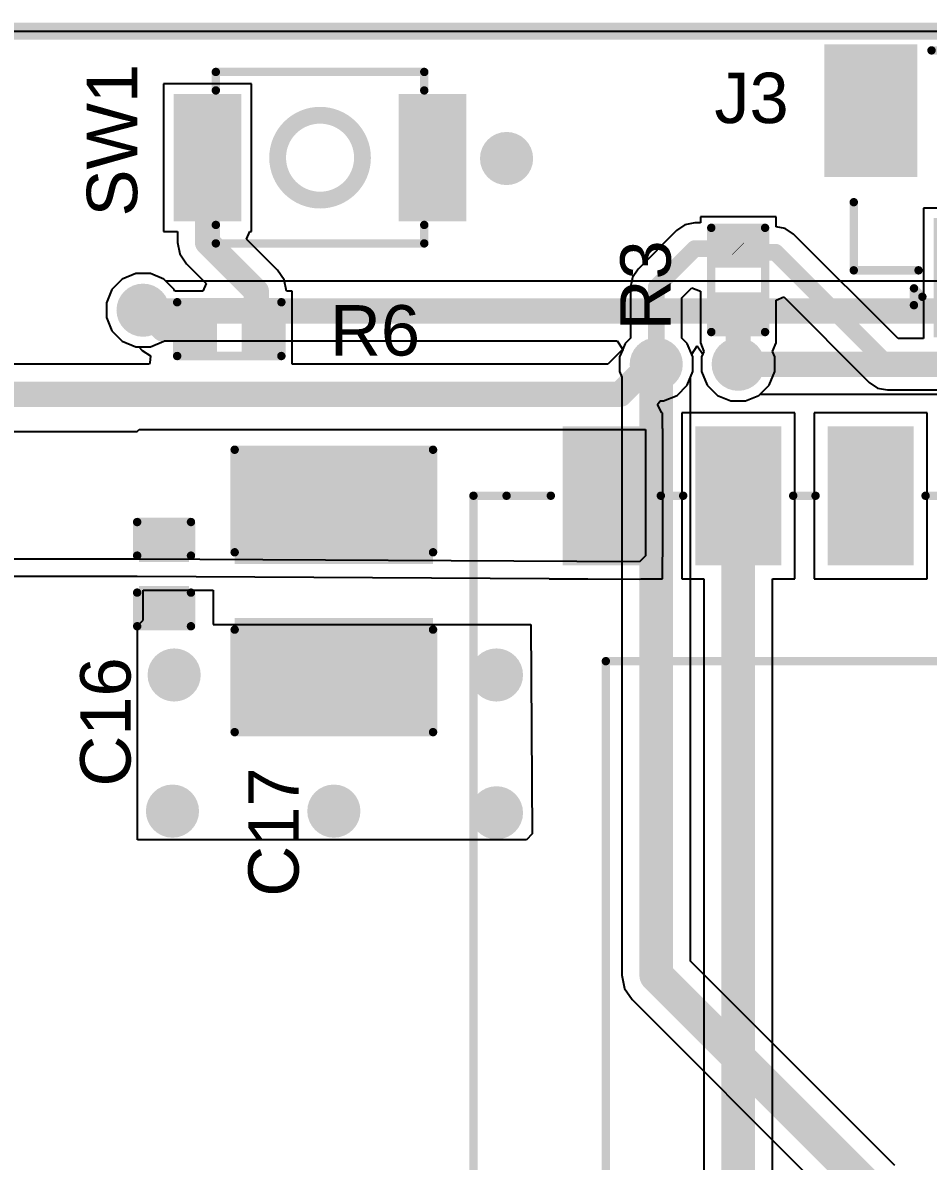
# Model space of a CAD drawing. Header units: inches. Extents: x -0.24 to 5.71, y -0.19 to 1.19.
# Drawn here: x 4.491 to 5.029, y 0.516 to 1.193 of the extents above; entities that cross this region are included whole.
import ezdxf

# ---------------------------------------------------------------- set-up
doc = ezdxf.new("R2010")
doc.units = ezdxf.units.IN
doc.header["$MEASUREMENT"] = 0
for name, color, linetype in [('Board Outline', 216, 'Continuous'), ('Bottom Layer', 5, 'Continuous'), ('Bottom Solder', 6, 'Continuous'), ('Top Layer', 1, 'Continuous'), ('Top Overlay', 2, 'Continuous'), ('Top Paste', 8, 'Continuous'), ('Top Solder', 216, 'Continuous'), ('Via Holes', 16, 'Continuous')]:
    doc.layers.add(name, color=color, linetype=linetype)
doc.styles.add('Arial', font='', dxfattribs={"height": 0.2})
doc.styles.get('Arial').set_extended_font_data('Arial')

# ---------------------------------------------------------------- blocks, each defined once
blk = doc.blocks.new('BW16_15')
at = {"layer": 'Top Layer'}
for points in [[(-0.35433, -0.141732), (-0.35433, -0.094488), (-0.27559, -0.094488), (-0.27559, -0.141732)], [(-0.35433, -0.220472), (-0.35433, -0.173228), (-0.27559, -0.173228), (-0.27559, -0.220472)], [(-0.35433, -0.299212), (-0.35433, -0.251968), (-0.27559, -0.251968), (-0.27559, -0.299212)]]:
    blk.add_hatch(color=1, dxfattribs=at).paths.add_polyline_path(points)
at = {"layer": 'Top Paste'}
for points in [[(-0.35433, -0.141732), (-0.35433, -0.094488), (-0.27559, -0.094488), (-0.27559, -0.141732)], [(-0.35433, -0.220472), (-0.35433, -0.173228), (-0.27559, -0.173228), (-0.27559, -0.220472)], [(-0.35433, -0.299212), (-0.35433, -0.251968), (-0.27559, -0.251968), (-0.27559, -0.299212)]]:
    blk.add_hatch(color=8, dxfattribs=at).paths.add_polyline_path(points)
at = {"layer": 'Top Solder'}
for points in [[(-0.356299, -0.143701), (-0.356299, -0.09251900000000002), (-0.273621, -0.09251899999999999), (-0.273621, -0.143701)], [(-0.356299, -0.222441), (-0.356299, -0.171259), (-0.273621, -0.171259), (-0.273621, -0.222441)], [(-0.356299, -0.301181), (-0.356299, -0.249999), (-0.273621, -0.249999), (-0.273621, -0.301181)]]:
    blk.add_hatch(color=216, dxfattribs=at).paths.add_polyline_path(points)
at = {"layer": 'Top Overlay'}
for points in [[(-0.21653, -0.27559, 0.005, 0.005, 0), (-0.21653, 0.31496, 0.005, 0.005, 0)], [(-0.314961, -0.085386, 0.005, 0.005, 0), (-0.314961, -0.07209, 0.005, 0.005, 0)], [(-0.314961, -0.164127, 0.005, 0.005, 0), (-0.314961, -0.150833, 0.005, 0.005, 0)], [(-0.314961, -0.242867, 0.005, 0.005, 0), (-0.314961, -0.229571, 0.005, 0.005, 0)], [(0.21654, -0.27559, 0.005, 0.005, 0), (-0.21653, -0.27559, 0.005, 0.005, 0)], [(-0.314961, -0.334644, 0.005, 0.005, 0), (-0.314961, -0.308311, 0.005, 0.005, 0)], [(-0.314961, -0.354328, 0.005, 0.005, 0), (-0.314961, -0.334644, 0.005, 0.005, 0)], [(0.314961, -0.354328, 0.005, 0.005, 0), (-0.314961, -0.354328, 0.005, 0.005, 0)]]:
    blk.add_lwpolyline(points, format="xyseb", dxfattribs=at)
for points in [[(-0.316211, -0.085386, 0.0025, 0.0025, 1), (-0.313711, -0.085386, 0.0025, 0.0025, 1)], [(-0.316211, -0.150833, 0.0025, 0.0025, 1), (-0.313711, -0.150833, 0.0025, 0.0025, 1)], [(-0.316211, -0.164127, 0.0025, 0.0025, 1), (-0.313711, -0.164127, 0.0025, 0.0025, 1)], [(-0.316211, -0.229571, 0.0025, 0.0025, 1), (-0.313711, -0.229571, 0.0025, 0.0025, 1)], [(-0.316211, -0.242867, 0.0025, 0.0025, 1), (-0.313711, -0.242867, 0.0025, 0.0025, 1)], [(-0.21778, -0.27559, 0.0025, 0.0025, 1), (-0.21528, -0.27559, 0.0025, 0.0025, 1)], [(-0.21778, -0.27559, 0.0025, 0.0025, 1), (-0.21528, -0.27559, 0.0025, 0.0025, 1)], [(-0.316211, -0.308311, 0.0025, 0.0025, 1), (-0.313711, -0.308311, 0.0025, 0.0025, 1)], [(-0.316211, -0.334644, 0.0025, 0.0025, 1), (-0.313711, -0.334644, 0.0025, 0.0025, 1)], [(-0.316211, -0.334644, 0.0025, 0.0025, 1), (-0.313711, -0.334644, 0.0025, 0.0025, 1)], [(-0.316211, -0.354328, 0.0025, 0.0025, 1), (-0.313711, -0.354328, 0.0025, 0.0025, 1)], [(-0.316211, -0.354328, 0.0025, 0.0025, 1), (-0.313711, -0.354328, 0.0025, 0.0025, 1)]]:
    blk.add_lwpolyline(points, format="xyseb", close=True, dxfattribs=at)
blk = doc.blocks.new('B3U_1000P_19')
at = {"layer": 'Top Layer'}
for points in [[(-0.08307085, 0.03385825), (-0.05078735, 0.03385825), (-0.05078735, -0.03385825), (-0.08307085, -0.03385825)], [(0.05078745, 0.03385825), (0.08307095, 0.03385825), (0.08307095, -0.03385825), (0.05078745, -0.03385825)]]:
    blk.add_hatch(color=1, dxfattribs=at).paths.add_polyline_path(points)
at = {"layer": 'Top Paste'}
for points in [[(-0.08307085, 0.03385825), (-0.05078735, 0.03385825), (-0.05078735, -0.03385825), (-0.08307085, -0.03385825)], [(0.05078745, 0.03385825), (0.08307095, 0.03385825), (0.08307095, -0.03385825), (0.05078745, -0.03385825)]]:
    blk.add_hatch(color=8, dxfattribs=at).paths.add_polyline_path(points)
at = {"layer": 'Top Solder'}
for points in [[(-0.08707085, 0.03785825), (-0.04678735, 0.03785825), (-0.04678735, -0.03785825), (-0.08707085, -0.03785825)], [(0.04678745, 0.03785825), (0.08707095, 0.03785825), (0.08707095, -0.03785825), (0.04678745, -0.03785825)]]:
    blk.add_hatch(color=216, dxfattribs=at).paths.add_polyline_path(points)
at = {"layer": 'Top Overlay'}
for points in [[(-0.062, 0.051, 0.005, 0.005, 0), (0.0620001, 0.051, 0.005, 0.005, 0)], [(-0.062, 0.04, 0.005, 0.005, 0), (-0.062, 0.051, 0.005, 0.005, 0)], [(0.0620001, 0.04, 0.005, 0.005, 0), (0.0620001, 0.051, 0.005, 0.005, 0)], [(-0.062, -0.051, 0.005, 0.005, 0), (-0.062, -0.04, 0.005, 0.005, 0)], [(0.0620001, -0.051, 0.005, 0.005, 0), (0.0620001, -0.04, 0.005, 0.005, 0)], [(-0.062, -0.051, 0.005, 0.005, 0), (0.0620001, -0.051, 0.005, 0.005, 0)]]:
    blk.add_lwpolyline(points, format="xyseb", dxfattribs=at)
for points in [[(-0.06325, 0.051, 0.0025, 0.0025, 1), (-0.06075, 0.051, 0.0025, 0.0025, 1)], [(-0.06325, 0.051, 0.0025, 0.0025, 1), (-0.06075, 0.051, 0.0025, 0.0025, 1)], [(0.0607501, 0.051, 0.0025, 0.0025, 1), (0.0632501, 0.051, 0.0025, 0.0025, 1)], [(0.0607501, 0.051, 0.0025, 0.0025, 1), (0.0632501, 0.051, 0.0025, 0.0025, 1)], [(-0.06325, 0.04, 0.0025, 0.0025, 1), (-0.06075, 0.04, 0.0025, 0.0025, 1)], [(0.0607501, 0.04, 0.0025, 0.0025, 1), (0.0632501, 0.04, 0.0025, 0.0025, 1)], [(0.0252389, 0, 0.01, 0.01, 1), (-0.0252389, 0, 0.01, 0.01, 1)], [(-0.0277389, 0, 0.005, 0.005, 1), (-0.0227389, 0, 0.005, 0.005, 1)], [(0.0227389, 0, 0.005, 0.005, 1), (0.0277389, 0, 0.005, 0.005, 1)], [(-0.06325, -0.04, 0.0025, 0.0025, 1), (-0.06075, -0.04, 0.0025, 0.0025, 1)], [(0.0607501, -0.04, 0.0025, 0.0025, 1), (0.0632501, -0.04, 0.0025, 0.0025, 1)], [(-0.06325, -0.051, 0.0025, 0.0025, 1), (-0.06075, -0.051, 0.0025, 0.0025, 1)], [(-0.06325, -0.051, 0.0025, 0.0025, 1), (-0.06075, -0.051, 0.0025, 0.0025, 1)], [(0.0607501, -0.051, 0.0025, 0.0025, 1), (0.0632501, -0.051, 0.0025, 0.0025, 1)], [(0.0607501, -0.051, 0.0025, 0.0025, 1), (0.0632501, -0.051, 0.0025, 0.0025, 1)]]:
    blk.add_lwpolyline(points, format="xyseb", close=True, dxfattribs=at)
blk = doc.blocks.new('R___0402_36')
at = {"layer": 'Top Layer'}
for points in [[(-0.0275, -0.0125), (-0.0275, 0.0125), (-0.009499999999999998, 0.0125), (-0.009500000000000001, -0.0125)], [(0.009499999999999998, -0.0125), (0.009500000000000001, 0.0125), (0.0275, 0.0125), (0.0275, -0.0125)]]:
    blk.add_hatch(color=1, dxfattribs=at).paths.add_polyline_path(points)
at = {"layer": 'Top Paste'}
for points in [[(-0.0275, -0.0125), (-0.0275, 0.0125), (-0.009499999999999998, 0.0125), (-0.009500000000000001, -0.0125)], [(0.009499999999999998, -0.0125), (0.009500000000000001, 0.0125), (0.0275, 0.0125), (0.0275, -0.0125)]]:
    blk.add_hatch(color=8, dxfattribs=at).paths.add_polyline_path(points)
at = {"layer": 'Top Solder'}
for points in [[(-0.0296654, -0.0146654), (-0.0296654, 0.0146654), (-0.007334599999999998, 0.0146654), (-0.007334600000000002, -0.0146654)], [(0.007334599999999998, -0.0146654), (0.007334600000000002, 0.0146654), (0.0296654, 0.0146654), (0.0296654, -0.0146654)]]:
    blk.add_hatch(color=216, dxfattribs=at).paths.add_polyline_path(points)
at = {"layer": 'Top Overlay'}
for points in [[(-0.031, 0.016, 0.005, 0.005, 0), (0.031, 0.016, 0.005, 0.005, 0)], [(-0.031, -0.016, 0.005, 0.005, 0), (-0.031, 0.016, 0.005, 0.005, 0)], [(0.031, -0.016, 0.005, 0.005, 0), (0.031, 0.016, 0.005, 0.005, 0)], [(-0.031, -0.016, 0.005, 0.005, 0), (0.031, -0.016, 0.005, 0.005, 0)], [(-0.032, -0.017, 0.000127, 0.000127, 0), (0.032, -0.017, 0.000127, 0.000127, 0)]]:
    blk.add_lwpolyline(points, format="xyseb", dxfattribs=at)
for points in [[(-0.03225, 0.016, 0.0025, 0.0025, 1), (-0.02975, 0.016, 0.0025, 0.0025, 1)], [(-0.03225, 0.016, 0.0025, 0.0025, 1), (-0.02975, 0.016, 0.0025, 0.0025, 1)], [(0.02975, 0.016, 0.0025, 0.0025, 1), (0.03225, 0.016, 0.0025, 0.0025, 1)], [(0.02975, 0.016, 0.0025, 0.0025, 1), (0.03225, 0.016, 0.0025, 0.0025, 1)], [(-0.03225, -0.016, 0.0025, 0.0025, 1), (-0.02975, -0.016, 0.0025, 0.0025, 1)], [(-0.03225, -0.016, 0.0025, 0.0025, 1), (-0.02975, -0.016, 0.0025, 0.0025, 1)], [(0.02975, -0.016, 0.0025, 0.0025, 1), (0.03225, -0.016, 0.0025, 0.0025, 1)], [(0.02975, -0.016, 0.0025, 0.0025, 1), (0.03225, -0.016, 0.0025, 0.0025, 1)], [(-0.0320317, -0.017, 6.35e-05, 6.35e-05, 1), (-0.0319683, -0.017, 6.35e-05, 6.35e-05, 1)], [(0.0319683, -0.017, 6.35e-05, 6.35e-05, 1), (0.0320317, -0.017, 6.35e-05, 6.35e-05, 1)]]:
    blk.add_lwpolyline(points, format="xyseb", close=True, dxfattribs=at)
blk = doc.blocks.new('R___0402_39')
at = {"layer": 'Top Layer'}
for points in [[(-0.0275, -0.0125), (-0.0275, 0.0125), (-0.009500000000000003, 0.0125), (-0.009499999999999996, -0.0125)], [(0.009500000000000003, -0.0125), (0.009499999999999996, 0.0125), (0.0275, 0.0125), (0.0275, -0.0125)]]:
    blk.add_hatch(color=1, dxfattribs=at).paths.add_polyline_path(points)
at = {"layer": 'Top Paste'}
for points in [[(-0.0275, -0.0125), (-0.0275, 0.0125), (-0.009500000000000003, 0.0125), (-0.009499999999999996, -0.0125)], [(0.009500000000000003, -0.0125), (0.009499999999999996, 0.0125), (0.0275, 0.0125), (0.0275, -0.0125)]]:
    blk.add_hatch(color=8, dxfattribs=at).paths.add_polyline_path(points)
at = {"layer": 'Top Solder'}
for points in [[(-0.0296654, -0.0146654), (-0.0296654, 0.0146654), (-0.007334600000000003, 0.0146654), (-0.007334599999999997, -0.0146654)], [(0.007334600000000003, -0.0146654), (0.007334599999999997, 0.0146654), (0.0296654, 0.0146654), (0.0296654, -0.0146654)]]:
    blk.add_hatch(color=216, dxfattribs=at).paths.add_polyline_path(points)
at = {"layer": 'Top Overlay'}
for points in [[(0.031, 0.016, 0.005, 0.005, 0), (-0.031, 0.016, 0.005, 0.005, 0)], [(-0.031, -0.016, 0.005, 0.005, 0), (-0.031, 0.016, 0.005, 0.005, 0)], [(0.031, -0.016, 0.005, 0.005, 0), (0.031, 0.016, 0.005, 0.005, 0)], [(0.031, -0.016, 0.005, 0.005, 0), (-0.031, -0.016, 0.005, 0.005, 0)], [(0.032, -0.017, 0.000127, 0.000127, 0), (-0.032, -0.017, 0.000127, 0.000127, 0)]]:
    blk.add_lwpolyline(points, format="xyseb", dxfattribs=at)
for points in [[(-0.03225, 0.016, 0.0025, 0.0025, 1), (-0.02975, 0.016, 0.0025, 0.0025, 1)], [(-0.03225, 0.016, 0.0025, 0.0025, 1), (-0.02975, 0.016, 0.0025, 0.0025, 1)], [(0.02975, 0.016, 0.0025, 0.0025, 1), (0.03225, 0.016, 0.0025, 0.0025, 1)], [(0.02975, 0.016, 0.0025, 0.0025, 1), (0.03225, 0.016, 0.0025, 0.0025, 1)], [(-0.03225, -0.016, 0.0025, 0.0025, 1), (-0.02975, -0.016, 0.0025, 0.0025, 1)], [(-0.03225, -0.016, 0.0025, 0.0025, 1), (-0.02975, -0.016, 0.0025, 0.0025, 1)], [(0.02975, -0.016, 0.0025, 0.0025, 1), (0.03225, -0.016, 0.0025, 0.0025, 1)], [(0.02975, -0.016, 0.0025, 0.0025, 1), (0.03225, -0.016, 0.0025, 0.0025, 1)], [(-0.0320317, -0.017, 6.35e-05, 6.35e-05, 1), (-0.0319683, -0.017, 6.35e-05, 6.35e-05, 1)], [(0.0319683, -0.017, 6.35e-05, 6.35e-05, 1), (0.0320317, -0.017, 6.35e-05, 6.35e-05, 1)]]:
    blk.add_lwpolyline(points, format="xyseb", close=True, dxfattribs=at)
blk = doc.blocks.new('V________T______53')
at = {"layer": 'Top Layer'}
for points in [[(-0.17322825, 0.08513775), (-0.12598415, 0.08513775), (-0.12598415, 0.01427165), (-0.17322825, 0.01427165)], [(0.12598435, 0.08513775), (0.17322845, 0.08513775), (0.17322845, 0.01427165), (0.12598435, 0.01427165)], [(-0.1082676, -0.01820865), (-0.0885826, -0.01820865), (-0.0885826, -0.08120075), (-0.1082676, -0.08120075)], [(-0.0688975, -0.01820865), (-0.0492125, -0.01820865), (-0.0492125, -0.08120075), (-0.0688975, -0.08120075)], [(-0.0295274, -0.01820865), (-0.0098424, -0.01820865), (-0.0098424, -0.08120075), (-0.0295274, -0.08120075)], [(0.0098426, -0.01820865), (0.0295276, -0.01820865), (0.0295276, -0.08120075), (0.0098426, -0.08120075)], [(0.0492127, -0.01820865), (0.0688977, -0.01820865), (0.0688977, -0.08120075), (0.0492127, -0.08120075)], [(0.0885828, -0.01820865), (0.1082678, -0.01820865), (0.1082678, -0.08120075), (0.0885828, -0.08120075)]]:
    blk.add_hatch(color=1, dxfattribs=at).paths.add_polyline_path(points)
at = {"layer": 'Top Paste'}
for points in [[(-0.17322825, 0.08513775), (-0.12598415, 0.08513775), (-0.12598415, 0.01427165), (-0.17322825, 0.01427165)], [(0.12598435, 0.08513775), (0.17322845, 0.08513775), (0.17322845, 0.01427165), (0.12598435, 0.01427165)], [(-0.1082676, -0.01820865), (-0.0885826, -0.01820865), (-0.0885826, -0.08120075), (-0.1082676, -0.08120075)], [(-0.0688975, -0.01820865), (-0.0492125, -0.01820865), (-0.0492125, -0.08120075), (-0.0688975, -0.08120075)], [(-0.0295274, -0.01820865), (-0.0098424, -0.01820865), (-0.0098424, -0.08120075), (-0.0295274, -0.08120075)], [(0.0098426, -0.01820865), (0.0295276, -0.01820865), (0.0295276, -0.08120075), (0.0098426, -0.08120075)], [(0.0492127, -0.01820865), (0.0688977, -0.01820865), (0.0688977, -0.08120075), (0.0492127, -0.08120075)], [(0.0885828, -0.01820865), (0.1082678, -0.01820865), (0.1082678, -0.08120075), (0.0885828, -0.08120075)]]:
    blk.add_hatch(color=8, dxfattribs=at).paths.add_polyline_path(points)
at = {"layer": 'Top Solder'}
for points in [[(-0.17722825, 0.08913775), (-0.12198415, 0.08913775), (-0.12198415, 0.01027165), (-0.17722825, 0.01027165)], [(0.12198435, 0.08913775), (0.17722845, 0.08913775), (0.17722845, 0.01027165), (0.12198435, 0.01027165)], [(-0.1122676, -0.01420865), (-0.0845826, -0.01420865), (-0.0845826, -0.08520075), (-0.1122676, -0.08520075)], [(-0.0728975, -0.01420865), (-0.0452125, -0.01420865), (-0.0452125, -0.08520075), (-0.0728975, -0.08520075)], [(-0.0335274, -0.01420865), (-0.0058424, -0.01420865), (-0.0058424, -0.08520075), (-0.0335274, -0.08520075)], [(0.0058426, -0.01420865), (0.0335276, -0.01420865), (0.0335276, -0.08520075), (0.0058426, -0.08520075)], [(0.0452127, -0.01420865), (0.0728977, -0.01420865), (0.0728977, -0.08520075), (0.0452127, -0.08520075)], [(0.0845828, -0.01420865), (0.1122678, -0.01420865), (0.1122678, -0.08520075), (0.0845828, -0.08520075)]]:
    blk.add_hatch(color=216, dxfattribs=at).paths.add_polyline_path(points)
at = {"layer": 'Top Overlay'}
for points in [[(-0.113559, 0.085559, 0.005, 0.005, 0), (0.115441, 0.085559, 0.005, 0.005, 0)], [(-0.159811, -0.0452756, 0.005, 0.005, 0), (-0.159811, -0.0047402, 0.005, 0.005, 0)], [(0.1598112, -0.0452756, 0.005, 0.005, 0), (0.1598112, -0.0047402, 0.005, 0.005, 0)], [(-0.159811, -0.0452756, 0.005, 0.005, 0), (-0.1212756, -0.0452756, 0.005, 0.005, 0)], [(0.1212758, -0.0452756, 0.005, 0.005, 0), (0.1598112, -0.0452756, 0.005, 0.005, 0)], [(-0.124, -0.056, 0.005, 0.005, 0), (-0.119, -0.061, 0.005, 0.005, 0)], [(-0.124, -0.066, 0.005, 0.005, 0), (-0.124, -0.056, 0.005, 0.005, 0)], [(-0.124, -0.066, 0.005, 0.005, 0), (-0.119, -0.061, 0.005, 0.005, 0)]]:
    blk.add_lwpolyline(points, format="xyseb", dxfattribs=at)
for points in [[(-0.114809, 0.085559, 0.0025, 0.0025, 1), (-0.112309, 0.085559, 0.0025, 0.0025, 1)], [(0.114191, 0.085559, 0.0025, 0.0025, 1), (0.116691, 0.085559, 0.0025, 0.0025, 1)], [(-0.161061, -0.0047402, 0.0025, 0.0025, 1), (-0.158561, -0.0047402, 0.0025, 0.0025, 1)], [(0.1585612, -0.0047402, 0.0025, 0.0025, 1), (0.1610612, -0.0047402, 0.0025, 0.0025, 1)], [(-0.161061, -0.0452756, 0.0025, 0.0025, 1), (-0.158561, -0.0452756, 0.0025, 0.0025, 1)], [(-0.161061, -0.0452756, 0.0025, 0.0025, 1), (-0.158561, -0.0452756, 0.0025, 0.0025, 1)], [(-0.1225256, -0.0452756, 0.0025, 0.0025, 1), (-0.1200256, -0.0452756, 0.0025, 0.0025, 1)], [(0.1200258, -0.0452756, 0.0025, 0.0025, 1), (0.1225258, -0.0452756, 0.0025, 0.0025, 1)], [(0.1585612, -0.0452756, 0.0025, 0.0025, 1), (0.1610612, -0.0452756, 0.0025, 0.0025, 1)], [(0.1585612, -0.0452756, 0.0025, 0.0025, 1), (0.1610612, -0.0452756, 0.0025, 0.0025, 1)], [(-0.12525, -0.056, 0.0025, 0.0025, 1), (-0.12275, -0.056, 0.0025, 0.0025, 1)], [(-0.12525, -0.056, 0.0025, 0.0025, 1), (-0.12275, -0.056, 0.0025, 0.0025, 1)], [(-0.12025, -0.061, 0.0025, 0.0025, 1), (-0.11775, -0.061, 0.0025, 0.0025, 1)], [(-0.12025, -0.061, 0.0025, 0.0025, 1), (-0.11775, -0.061, 0.0025, 0.0025, 1)], [(-0.12525, -0.066, 0.0025, 0.0025, 1), (-0.12275, -0.066, 0.0025, 0.0025, 1)], [(-0.12525, -0.066, 0.0025, 0.0025, 1), (-0.12275, -0.066, 0.0025, 0.0025, 1)]]:
    blk.add_lwpolyline(points, format="xyseb", close=True, dxfattribs=at)
blk = doc.blocks.new('C___1210_56')
at = {"layer": 'Top Layer'}
for points in [[(-0.08, 0.055), (-0.02, 0.055), (-0.02, -0.055), (-0.08, -0.055)], [(0.02, 0.055), (0.08, 0.055), (0.08, -0.055), (0.02, -0.055)]]:
    blk.add_hatch(color=1, dxfattribs=at).paths.add_polyline_path(points)
at = {"layer": 'Top Paste'}
for points in [[(-0.08, 0.055), (-0.02, 0.055), (-0.02, -0.055), (-0.08, -0.055)], [(0.02, 0.055), (0.08, 0.055), (0.08, -0.055), (0.02, -0.055)]]:
    blk.add_hatch(color=8, dxfattribs=at).paths.add_polyline_path(points)
at = {"layer": 'Top Solder'}
for points in [[(-0.084, 0.059), (-0.016, 0.059), (-0.016, -0.059), (-0.084, -0.059)], [(0.016, 0.059), (0.084, 0.059), (0.084, -0.059), (0.016, -0.059)]]:
    blk.add_hatch(color=216, dxfattribs=at).paths.add_polyline_path(points)
at = {"layer": 'Top Overlay'}
for points in [[(-0.084, 0.059, 0.005, 0.005, 0), (-0.084, -0.059, 0.005, 0.005, 0)], [(-0.084, 0.059, 0.005, 0.005, 0), (-0.023, 0.059, 0.005, 0.005, 0)], [(0.023, 0.059, 0.005, 0.005, 0), (0.084, 0.059, 0.005, 0.005, 0)], [(0.084, 0.059, 0.005, 0.005, 0), (0.084, -0.059, 0.005, 0.005, 0)], [(-0.084, -0.059, 0.005, 0.005, 0), (-0.023, -0.059, 0.005, 0.005, 0)], [(0.023, -0.059, 0.005, 0.005, 0), (0.084, -0.059, 0.005, 0.005, 0)]]:
    blk.add_lwpolyline(points, format="xyseb", dxfattribs=at)
for points in [[(-0.08525, 0.059, 0.0025, 0.0025, 1), (-0.08275, 0.059, 0.0025, 0.0025, 1)], [(-0.08525, 0.059, 0.0025, 0.0025, 1), (-0.08275, 0.059, 0.0025, 0.0025, 1)], [(-0.02425, 0.059, 0.0025, 0.0025, 1), (-0.02175, 0.059, 0.0025, 0.0025, 1)], [(0.02175, 0.059, 0.0025, 0.0025, 1), (0.02425, 0.059, 0.0025, 0.0025, 1)], [(0.08275, 0.059, 0.0025, 0.0025, 1), (0.08525, 0.059, 0.0025, 0.0025, 1)], [(0.08275, 0.059, 0.0025, 0.0025, 1), (0.08525, 0.059, 0.0025, 0.0025, 1)], [(-0.08525, -0.059, 0.0025, 0.0025, 1), (-0.08275, -0.059, 0.0025, 0.0025, 1)], [(-0.08525, -0.059, 0.0025, 0.0025, 1), (-0.08275, -0.059, 0.0025, 0.0025, 1)], [(-0.02425, -0.059, 0.0025, 0.0025, 1), (-0.02175, -0.059, 0.0025, 0.0025, 1)], [(0.02175, -0.059, 0.0025, 0.0025, 1), (0.02425, -0.059, 0.0025, 0.0025, 1)], [(0.08275, -0.059, 0.0025, 0.0025, 1), (0.08525, -0.059, 0.0025, 0.0025, 1)], [(0.08275, -0.059, 0.0025, 0.0025, 1), (0.08525, -0.059, 0.0025, 0.0025, 1)]]:
    blk.add_lwpolyline(points, format="xyseb", close=True, dxfattribs=at)
blk = doc.blocks.new('C___0402_57')
at = {"layer": 'Top Layer'}
for points in [[(-0.0275, -0.0125), (-0.0275, 0.0125), (-0.009499999999999998, 0.0125), (-0.009500000000000001, -0.0125)], [(0.009499999999999998, -0.0125), (0.009500000000000001, 0.0125), (0.0275, 0.0125), (0.0275, -0.0125)]]:
    blk.add_hatch(color=1, dxfattribs=at).paths.add_polyline_path(points)
at = {"layer": 'Top Paste'}
for points in [[(-0.0275, -0.0125), (-0.0275, 0.0125), (-0.009499999999999998, 0.0125), (-0.009500000000000001, -0.0125)], [(0.009499999999999998, -0.0125), (0.009500000000000001, 0.0125), (0.0275, 0.0125), (0.0275, -0.0125)]]:
    blk.add_hatch(color=8, dxfattribs=at).paths.add_polyline_path(points)
at = {"layer": 'Top Solder'}
for points in [[(-0.0298622, -0.0148622), (-0.0298622, 0.0148622), (-0.007137799999999999, 0.0148622), (-0.007137800000000001, -0.0148622)], [(0.007137799999999999, -0.0148622), (0.007137800000000001, 0.0148622), (0.0298622, 0.0148622), (0.0298622, -0.0148622)]]:
    blk.add_hatch(color=216, dxfattribs=at).paths.add_polyline_path(points)
at = {"layer": 'Top Overlay'}
for points in [[(-0.031, 0.016, 0.005, 0.005, 0), (-0.011, 0.016, 0.005, 0.005, 0)], [(-0.031, 0.016, 0.005, 0.005, 0), (-0.031, -0.016, 0.005, 0.005, 0)], [(0.011, 0.016, 0.005, 0.005, 0), (0.031, 0.016, 0.005, 0.005, 0)], [(0.031, 0.016, 0.005, 0.005, 0), (0.031, -0.016, 0.005, 0.005, 0)], [(-0.031, -0.016, 0.005, 0.005, 0), (-0.011, -0.016, 0.005, 0.005, 0)], [(0.011, -0.016, 0.005, 0.005, 0), (0.031, -0.016, 0.005, 0.005, 0)]]:
    blk.add_lwpolyline(points, format="xyseb", dxfattribs=at)
for points in [[(-0.03225, 0.016, 0.0025, 0.0025, 1), (-0.02975, 0.016, 0.0025, 0.0025, 1)], [(-0.03225, 0.016, 0.0025, 0.0025, 1), (-0.02975, 0.016, 0.0025, 0.0025, 1)], [(-0.01225, 0.016, 0.0025, 0.0025, 1), (-0.00975, 0.016, 0.0025, 0.0025, 1)], [(0.00975, 0.016, 0.0025, 0.0025, 1), (0.01225, 0.016, 0.0025, 0.0025, 1)], [(0.02975, 0.016, 0.0025, 0.0025, 1), (0.03225, 0.016, 0.0025, 0.0025, 1)], [(0.02975, 0.016, 0.0025, 0.0025, 1), (0.03225, 0.016, 0.0025, 0.0025, 1)], [(-0.03225, -0.016, 0.0025, 0.0025, 1), (-0.02975, -0.016, 0.0025, 0.0025, 1)], [(-0.03225, -0.016, 0.0025, 0.0025, 1), (-0.02975, -0.016, 0.0025, 0.0025, 1)], [(-0.01225, -0.016, 0.0025, 0.0025, 1), (-0.00975, -0.016, 0.0025, 0.0025, 1)], [(0.00975, -0.016, 0.0025, 0.0025, 1), (0.01225, -0.016, 0.0025, 0.0025, 1)], [(0.02975, -0.016, 0.0025, 0.0025, 1), (0.03225, -0.016, 0.0025, 0.0025, 1)], [(0.02975, -0.016, 0.0025, 0.0025, 1), (0.03225, -0.016, 0.0025, 0.0025, 1)]]:
    blk.add_lwpolyline(points, format="xyseb", close=True, dxfattribs=at)

msp = doc.modelspace()

# ---------------------------------------------------------------- hatches: boundary and pattern name
at = {"layer": 'Bottom Layer'}
h = msp.add_hatch(color=5, dxfattribs=at)
edge = h.paths.add_edge_path()
edge.add_arc((4.7786433, 1.1122441), 0.011811, 0, 360)
h = msp.add_hatch(color=5, dxfattribs=at)
edge = h.paths.add_edge_path()
edge.add_arc((4.5624068, 1.022), 0.011811, 0, 360)
h = msp.add_hatch(color=5, dxfattribs=at)
edge = h.paths.add_edge_path()
edge.add_arc((4.8676876, 0.9898425), 0.011811, 0, 360)
h = msp.add_hatch(color=5, dxfattribs=at)
edge = h.paths.add_edge_path()
edge.add_arc((4.9164437, 0.9898425), 0.011811, 0, 360)
h = msp.add_hatch(color=5, dxfattribs=at)
edge = h.paths.add_edge_path()
edge.add_arc((4.5809004, 0.8049828), 0.011811, 0, 360)
h = msp.add_hatch(color=5, dxfattribs=at)
edge = h.paths.add_edge_path()
edge.add_arc((4.7726433, 0.8049828), 0.011811, 0, 360)
h = msp.add_hatch(color=5, dxfattribs=at)
edge = h.paths.add_edge_path()
edge.add_arc((4.5799004, 0.724), 0.011811, 0, 360)
h = msp.add_hatch(color=5, dxfattribs=at)
edge = h.paths.add_edge_path()
edge.add_arc((4.6759064, 0.724), 0.011811, 0, 360)
h = msp.add_hatch(color=5, dxfattribs=at)
edge = h.paths.add_edge_path()
edge.add_arc((4.7726433, 0.723), 0.011811, 0, 360)
at = {"layer": 'Bottom Solder'}
h = msp.add_hatch(color=6, dxfattribs=at)
edge = h.paths.add_edge_path()
edge.add_arc((4.7786433, 1.1122441), 0.015811, 0, 360)
h = msp.add_hatch(color=6, dxfattribs=at)
edge = h.paths.add_edge_path()
edge.add_arc((4.5624068, 1.022), 0.015811, 0, 360)
h = msp.add_hatch(color=6, dxfattribs=at)
edge = h.paths.add_edge_path()
edge.add_arc((4.8676876, 0.9898425), 0.015811, 0, 360)
h = msp.add_hatch(color=6, dxfattribs=at)
edge = h.paths.add_edge_path()
edge.add_arc((4.9164437, 0.9898425), 0.015811, 0, 360)
h = msp.add_hatch(color=6, dxfattribs=at)
edge = h.paths.add_edge_path()
edge.add_arc((4.5809004, 0.8049828), 0.015811, 0, 360)
h = msp.add_hatch(color=6, dxfattribs=at)
edge = h.paths.add_edge_path()
edge.add_arc((4.7726433, 0.8049828), 0.015811, 0, 360)
h = msp.add_hatch(color=6, dxfattribs=at)
edge = h.paths.add_edge_path()
edge.add_arc((4.5799004, 0.724), 0.015811, 0, 360)
h = msp.add_hatch(color=6, dxfattribs=at)
edge = h.paths.add_edge_path()
edge.add_arc((4.6759064, 0.724), 0.015811, 0, 360)
h = msp.add_hatch(color=6, dxfattribs=at)
edge = h.paths.add_edge_path()
edge.add_arc((4.7726433, 0.723), 0.015811, 0, 360)
at = {"layer": 'Top Layer'}
h = msp.add_hatch(color=1, dxfattribs=at)
edge = h.paths.add_edge_path()
edge.add_arc((4.7786433, 1.1122441), 0.011811, 0, 360)
h = msp.add_hatch(color=1, dxfattribs=at)
edge = h.paths.add_edge_path()
edge.add_arc((4.5624068, 1.022), 0.011811, 0, 360)
h = msp.add_hatch(color=1, dxfattribs=at)
edge = h.paths.add_edge_path()
edge.add_arc((4.8676876, 0.9898425), 0.011811, 0, 360)
h = msp.add_hatch(color=1, dxfattribs=at)
edge = h.paths.add_edge_path()
edge.add_arc((4.9164437, 0.9898425), 0.011811, 0, 360)
h = msp.add_hatch(color=1, dxfattribs=at)
edge = h.paths.add_edge_path()
edge.add_arc((4.5809004, 0.8049828), 0.011811, 0, 360)
h = msp.add_hatch(color=1, dxfattribs=at)
edge = h.paths.add_edge_path()
edge.add_arc((4.7726433, 0.8049828), 0.011811, 0, 360)
h = msp.add_hatch(color=1, dxfattribs=at)
edge = h.paths.add_edge_path()
edge.add_arc((4.5799004, 0.724), 0.011811, 0, 360)
h = msp.add_hatch(color=1, dxfattribs=at)
edge = h.paths.add_edge_path()
edge.add_arc((4.6759064, 0.724), 0.011811, 0, 360)
h = msp.add_hatch(color=1, dxfattribs=at)
edge = h.paths.add_edge_path()
edge.add_arc((4.7726433, 0.723), 0.011811, 0, 360)
at = {"layer": 'Top Solder'}
h = msp.add_hatch(color=216, dxfattribs=at)
edge = h.paths.add_edge_path()
edge.add_arc((4.7786433, 1.1122441), 0.015811, 0, 360)
h = msp.add_hatch(color=216, dxfattribs=at)
edge = h.paths.add_edge_path()
edge.add_arc((4.5624068, 1.022), 0.015811, 0, 360)
h = msp.add_hatch(color=216, dxfattribs=at)
edge = h.paths.add_edge_path()
edge.add_arc((4.8676876, 0.9898425), 0.015811, 0, 360)
h = msp.add_hatch(color=216, dxfattribs=at)
edge = h.paths.add_edge_path()
edge.add_arc((4.9164437, 0.9898425), 0.015811, 0, 360)
h = msp.add_hatch(color=216, dxfattribs=at)
edge = h.paths.add_edge_path()
edge.add_arc((4.5809004, 0.8049828), 0.015811, 0, 360)
h = msp.add_hatch(color=216, dxfattribs=at)
edge = h.paths.add_edge_path()
edge.add_arc((4.7726433, 0.8049828), 0.015811, 0, 360)
h = msp.add_hatch(color=216, dxfattribs=at)
edge = h.paths.add_edge_path()
edge.add_arc((4.5799004, 0.724), 0.015811, 0, 360)
h = msp.add_hatch(color=216, dxfattribs=at)
edge = h.paths.add_edge_path()
edge.add_arc((4.6759064, 0.724), 0.015811, 0, 360)
h = msp.add_hatch(color=216, dxfattribs=at)
edge = h.paths.add_edge_path()
edge.add_arc((4.7726433, 0.723), 0.015811, 0, 360)
at = {"layer": 'Via Holes'}
h = msp.add_hatch(color=7, dxfattribs=at)
edge = h.paths.add_edge_path()
edge.add_arc((4.7786433, 1.1122441), 0.0059055, 0, 360)
h = msp.add_hatch(color=7, dxfattribs=at)
edge = h.paths.add_edge_path()
edge.add_arc((4.5624068, 1.022), 0.0059055, 0, 360)
h = msp.add_hatch(color=7, dxfattribs=at)
edge = h.paths.add_edge_path()
edge.add_arc((4.8676876, 0.9898425), 0.0059055, 0, 360)
h = msp.add_hatch(color=7, dxfattribs=at)
edge = h.paths.add_edge_path()
edge.add_arc((4.9164437, 0.9898425), 0.0059055, 0, 360)
h = msp.add_hatch(color=7, dxfattribs=at)
edge = h.paths.add_edge_path()
edge.add_arc((4.5809004, 0.8049828), 0.0059055, 0, 360)
h = msp.add_hatch(color=7, dxfattribs=at)
edge = h.paths.add_edge_path()
edge.add_arc((4.7726433, 0.8049828), 0.0059055, 0, 360)
h = msp.add_hatch(color=7, dxfattribs=at)
edge = h.paths.add_edge_path()
edge.add_arc((4.5799004, 0.724), 0.0059055, 0, 360)
h = msp.add_hatch(color=7, dxfattribs=at)
edge = h.paths.add_edge_path()
edge.add_arc((4.6759064, 0.724), 0.0059055, 0, 360)
h = msp.add_hatch(color=7, dxfattribs=at)
edge = h.paths.add_edge_path()
edge.add_arc((4.7726433, 0.723), 0.0059055, 0, 360)

# ---------------------------------------------------------------- linework, layer by layer
at = {"layer": 'Board Outline'}
for points in [[(0.0002579, 1.188, 0.01, 0.01, 0), (5.7090001, 1.188, 0.01, 0.01, 0)], [(0.0002579, 1.188, 0.008, 0.008, 0), (5.7090001, 1.188, 0.008, 0.008, 0)]]:
    msp.add_lwpolyline(points, format="xyseb", dxfattribs=at)
at = {"layer": 'Bottom Layer'}
for p, q in [((0.0002579, 1.188), (5.4297061, 1.188)), ((4.5580683, 1.043811), (4.5500519, 1.0404905)), ((4.5667453, 1.043811), (4.5580683, 1.043811)), ((4.5747617, 1.0404905), (4.5667453, 1.043811)), ((4.5500519, 1.0404905), (4.5439163, 1.0343549)), ((4.5758845, 1.0393677), (4.5747617, 1.0404905)), ((5.2753115, 1.0393677), (4.5758845, 1.0393677)), ((4.5439163, 1.0343549), (4.5405958, 1.0263385)), ((4.5405958, 1.0263385), (4.5405958, 1.0176615)), ((4.5405958, 1.0176615), (4.5439163, 1.0096451)), ((4.5439163, 1.0096451), (4.5500519, 1.0035095)), ((4.5500519, 1.0035095), (4.5580683, 1.000189)), ((4.5667453, 1.000189), (4.5747617, 1.0035095)), ((4.5747617, 1.0035095), (4.5749343, 1.0036821)), ((4.5749343, 1.0036821), (4.8444001, 1.0036821)), ((4.8444001, 1.0036821), (4.847741, 0.998682)), ((4.5580683, 1.000189), (4.5667453, 1.000189)), ((4.847741, 0.998682), (4.8458766, 0.994181)), ((4.8887731, 0.9959326), (4.8920349, 1.0008142)), ((4.8894986, 0.994181), (4.8887731, 0.9959326)), ((4.8920349, 1.0008142), (4.8920964, 1.0008142)), ((4.8920964, 1.0008142), (4.8953582, 0.9959326)), ((4.8953582, 0.9959326), (4.8946327, 0.994181)), ((4.8458766, 0.994181), (4.8458766, 0.985504)), ((4.8894986, 0.985504), (4.8894986, 0.994181)), ((4.8946327, 0.994181), (4.8946327, 0.985504)), ((4.8458766, 0.985504), (4.8472958, 0.9820777)), ((4.8472958, 0.9820777), (4.8472958, 0.6263124)), ((4.8880794, 0.9820777), (4.8894986, 0.985504)), ((4.8880794, 0.634759), (4.8880794, 0.9820777)), ((4.8946327, 0.985504), (4.8979532, 0.9774876)), ((4.8979532, 0.9774876), (4.9040888, 0.971352)), ((4.9040888, 0.971352), (4.9121052, 0.9680315)), ((4.9207822, 0.9680315), (4.9287986, 0.971352)), ((4.9287986, 0.971352), (4.9294463, 0.9719997)), ((4.9294463, 0.9719997), (5.1910526, 0.9719997)), ((4.9121052, 0.9680315), (4.9207822, 0.9680315)), ((5.0095965, 0.5132419), (4.8880794, 0.634759)), ((4.8472958, 0.6263124), (4.848848, 0.6185088)), ((4.848848, 0.6185088), (4.8532684, 0.6118932)), ((4.8532684, 0.6118932), (4.9747855, 0.4903761))]:
    msp.add_line(p, q, dxfattribs=at)
for points in [[(4.5624317, 1.0220249, 0.015, 0.015, 0), (4.5629317, 1.0215249, 0.015, 0.015, 0)], [(4.5629317, 1.0215249, 0.015, 0.015, 0), (5.2753115, 1.0215249, 0.015, 0.015, 0)], [(4.8676876, 0.6263124, 0.02, 0.02, 0), (4.8676876, 0.9898425, 0.02, 0.02, 0)], [(4.9164437, 0.9898425, 0.015, 0.015, 0), (5.2040552, 0.9898425, 0.015, 0.015, 0)], [(4.8676876, 0.6263124, 0.02, 0.02, 0), (4.9951773, 0.4988227, 0.02, 0.02, 0)]]:
    msp.add_lwpolyline(points, format="xyseb", dxfattribs=at)
for points in [[(4.5586817, 1.0220249, 0.0075, 0.0075, 1), (4.5661817, 1.0220249, 0.0075, 0.0075, 1)], [(4.5591817, 1.0215249, 0.0075, 0.0075, 1), (4.5666817, 1.0215249, 0.0075, 0.0075, 1)], [(4.5591817, 1.0215249, 0.0075, 0.0075, 1), (4.5666817, 1.0215249, 0.0075, 0.0075, 1)], [(4.8626876, 0.9898425, 0.01, 0.01, 1), (4.8726876, 0.9898425, 0.01, 0.01, 1)], [(4.9126937, 0.9898425, 0.0075, 0.0075, 1), (4.9201937, 0.9898425, 0.0075, 0.0075, 1)], [(4.8626876, 0.6263124, 0.01, 0.01, 1), (4.8726876, 0.6263124, 0.01, 0.01, 1)], [(4.8626876, 0.6263124, 0.01, 0.01, 1), (4.8726876, 0.6263124, 0.01, 0.01, 1)]]:
    msp.add_lwpolyline(points, format="xyseb", close=True, dxfattribs=at)
at = {"layer": 'Top Layer'}
for p, q in [((0.0002579, 1.188), (5.4297061, 1.188)), ((4.6269119, 1.1565962), (4.5746285, 1.1565962)), ((4.5746285, 1.1565962), (4.5746285, 1.0688798)), ((4.6269119, 1.0688798), (4.6269119, 1.1565962)), ((4.9389373, 1.0775), (4.8939373, 1.0775)), ((4.8939373, 1.0775), (4.8939373, 1.0739412)), ((4.9389373, 1.0716839), (4.9389373, 1.0775)), ((5.0664174, 1.0827913), (5.0267324, 1.0827913)), ((5.0267324, 1.0827913), (5.0267324, 1.0051364)), ((4.8847946, 1.072777), (4.8798329, 1.0694617)), ((4.8906473, 1.0739412), (4.8847946, 1.072777)), ((4.8939373, 1.0739412), (4.8906473, 1.0739412)), ((4.944466, 1.0705841), (4.9389373, 1.0716839)), ((4.9494277, 1.0672688), (4.944466, 1.0705841)), ((4.5746285, 1.0688798), (4.5829274, 1.0688798)), ((4.5829274, 1.0688798), (4.5829274, 1.0622744)), ((4.6240178, 1.0642604), (4.6259313, 1.0688798)), ((4.6424186, 1.0458596), (4.6240178, 1.0642604)), ((4.6259313, 1.0688798), (4.6269119, 1.0688798)), ((4.8798329, 1.0694617), (4.8568732, 1.046502)), ((5.0115602, 1.0051364), (4.9494277, 1.0672688)), ((4.5829274, 1.0622744), (4.5842856, 1.0554462)), ((4.5842856, 1.0554462), (4.5881534, 1.0496576)), ((4.5580683, 1.043811), (4.5500519, 1.0404905)), ((4.5667453, 1.043811), (4.5580683, 1.043811)), ((4.5747617, 1.0404905), (4.5667453, 1.043811)), ((4.5881534, 1.0496576), (4.5999488, 1.0378622)), ((4.6462864, 1.040071), (4.6424186, 1.0458596)), ((4.8568732, 1.046502), (4.8535579, 1.0415403)), ((4.5500519, 1.0404905), (4.5439163, 1.0343549)), ((4.5808973, 1.0343549), (4.5747617, 1.0404905)), ((4.5999488, 1.0378622), (4.5980353, 1.0332428)), ((4.6476447, 1.0332428), (4.6462864, 1.040071)), ((4.8535579, 1.0415403), (4.8523937, 1.0356876)), ((4.5439163, 1.0343549), (4.5405958, 1.0263385)), ((4.5813579, 1.0332428), (4.5808973, 1.0343549)), ((4.5980353, 1.0332428), (4.5813579, 1.0332428)), ((4.6511965, 1.0332428), (4.6476447, 1.0332428)), ((4.6511965, 0.9898428), (4.6511965, 1.0332428)), ((4.8523937, 1.0356876), (4.8523937, 1.005394)), ((4.8829815, 1.0293527), (4.8889373, 1.0353085)), ((4.8889373, 1.0353085), (4.8939373, 1.0332374)), ((4.8939373, 1.0332374), (4.8939373, 1.0025001)), ((4.9389373, 1.0279687), (4.9435567, 1.0298821)), ((4.9435567, 1.0298821), (4.9944108, 0.979028)), ((4.5405958, 1.0263385), (4.5405958, 1.0176615)), ((4.8829815, 1.005394), (4.8829815, 1.0293527)), ((4.9389373, 1.0025001), (4.9389373, 1.0279687)), ((4.5405958, 1.0176615), (4.5439163, 1.0096451)), ((4.5439163, 1.0096451), (4.5500519, 1.0035095)), ((4.5500519, 1.0035095), (4.5580683, 1.000189)), ((4.8523937, 1.005394), (4.8491971, 1.0021974)), ((4.8861781, 1.0021974), (4.8829815, 1.005394)), ((4.8939373, 1.0025001), (4.8939372, 1.0025001)), ((4.8939372, 1.0025001), (4.8960075, 0.9975)), ((4.9368799, 0.9975), (4.9389374, 1.0025001)), ((4.9389374, 1.0025001), (4.9389373, 1.0025001)), ((5.0267324, 1.0051364), (5.0115602, 1.0051364)), ((4.5580683, 1.000189), (4.5598774, 1.000189)), ((4.5598774, 1.000189), (4.5619404, 0.998126)), ((4.5619404, 0.998126), (4.566854, 0.9948428)), ((4.8477596, 0.9987269), (4.8388754, 0.9898428)), ((4.8491971, 1.0021974), (4.8477596, 0.9987269)), ((4.8894986, 0.994181), (4.8861781, 1.0021974)), ((4.8960075, 0.9975), (4.8946327, 0.994181)), ((4.9382547, 0.994181), (4.9368799, 0.9975)), ((4.5660223, 0.9898428), (4.3171831, 0.9898428)), ((4.5663516, 0.9906946), (4.5660223, 0.9898428)), ((4.566854, 0.9948428), (4.5663516, 0.9906946)), ((4.8388754, 0.9898428), (4.6511965, 0.9898428)), ((4.8894986, 0.985504), (4.8894986, 0.994181)), ((4.8946327, 0.994181), (4.8946327, 0.985504)), ((4.9382547, 0.985504), (4.9382547, 0.994181)), ((4.8861781, 0.9774876), (4.8894986, 0.985504)), ((4.8946327, 0.985504), (4.8979532, 0.9774876)), ((4.9349342, 0.9774876), (4.9382547, 0.985504)), ((4.8800425, 0.971352), (4.8861781, 0.9774876)), ((4.8979532, 0.9774876), (4.9040888, 0.971352)), ((4.9287986, 0.971352), (4.9349342, 0.9774876)), ((4.9944108, 0.979028), (4.9993725, 0.9757128)), ((4.9993725, 0.9757128), (5.0052252, 0.9745486)), ((4.8720261, 0.9680315), (4.8800425, 0.971352)), ((4.9040888, 0.971352), (4.9121052, 0.9680315)), ((4.9207822, 0.9680315), (4.9287986, 0.971352)), ((5.0052252, 0.9745486), (5.057562, 0.9745486)), ((4.8684645, 0.9659936), (4.8699884, 0.9680315)), ((4.8709688, 0.9609936), (4.8684645, 0.9659936)), ((4.8699884, 0.9680315), (4.8720261, 0.9680315)), ((4.9121052, 0.9680315), (4.9207822, 0.9680315)), ((4.8713193, 0.9609936), (4.8709688, 0.9609936)), ((4.8713193, 0.9519785), (4.8713193, 0.9609936)), ((4.9500593, 0.9609936), (4.8828153, 0.9609936)), ((4.8828153, 0.9609936), (4.8828153, 0.8622536)), ((4.9500593, 0.8622536), (4.9500593, 0.9609936)), ((5.0287993, 0.9609936), (4.9615553, 0.9609936)), ((4.9615553, 0.9609936), (4.9615553, 0.8622536)), ((5.0287993, 0.8622536), (5.0287993, 0.9609936)), ((4.1029409, 0.9498924), (4.5589068, 0.9498924)), ((4.5589068, 0.9498924), (4.5600236, 0.9510092)), ((4.5600236, 0.9510092), (4.5600392, 0.9509936)), ((4.5600392, 0.9509936), (4.8613193, 0.9509936)), ((4.8613193, 0.9509936), (4.8613193, 0.8757993)), ((4.8715152, 0.9509936), (4.8713193, 0.9519785)), ((4.8715152, 0.8757993), (4.8715152, 0.9509936)), ((4.5589068, 0.8739828), (4.101, 0.8739828)), ((4.8577736, 0.8722739), (4.5589068, 0.8739828)), ((4.8613193, 0.8757993), (4.8577736, 0.8722739)), ((4.8713193, 0.8747997), (4.8715152, 0.87577)), ((4.8713193, 0.8622536), (4.8713193, 0.8747997)), ((4.8715123, 0.8757848), (4.8715152, 0.8757993)), ((4.8715152, 0.87577), (4.8715123, 0.8757848)), ((4.1231959, 0.8637869), (4.5588835, 0.8637869)), ((4.5588835, 0.8637869), (4.8040753, 0.8623849)), ((4.8040753, 0.8623849), (4.8040753, 0.8622536)), ((4.8040753, 0.8622536), (4.8270399, 0.8622536)), ((4.8270399, 0.8622536), (4.8577153, 0.8620782)), ((4.8577153, 0.8620782), (4.8577299, 0.862081)), ((4.8577299, 0.862081), (4.8577444, 0.8620781)), ((4.8577444, 0.8620781), (4.8586401, 0.8622536)), ((4.8586401, 0.8622536), (4.8713193, 0.8622536)), ((4.8828153, 0.8622536), (4.8960455, 0.8622536)), ((4.8960455, 0.8622536), (4.8960455, 0.4844466)), ((4.9368291, 0.476), (4.9368291, 0.8622536)), ((4.9368291, 0.8622536), (4.9500593, 0.8622536)), ((4.9615553, 0.8622536), (5.0287993, 0.8622536)), ((4.5624068, 0.8375783), (4.5624068, 0.8554828)), ((4.5624068, 0.8554828), (4.6041965, 0.8554828)), ((4.6041965, 0.8554828), (4.6041965, 0.835)), ((4.559, 0.8329999), (4.5598285, 0.835)), ((4.5598285, 0.835), (4.5624068, 0.8375783)), ((4.6041965, 0.835), (4.793, 0.835)), ((4.793, 0.835), (4.7939723, 0.7105494)), ((4.559, 0.707), (4.559, 0.8329999)), ((4.7904505, 0.707), (4.559, 0.707)), ((4.7939723, 0.7105494), (4.7904505, 0.707))]:
    msp.add_line(p, q, dxfattribs=at)
for points in [[(4.6007702, 1.0622744, 0.015, 0.015, 0), (4.6007702, 1.112738, 0.015, 0.015, 0)], [(4.6007702, 1.0622744, 0.015, 0.015, 0), (4.6298018, 1.0332428, 0.015, 0.015, 0)], [(4.8676876, 1.0356876, 0.01, 0.01, 0), (4.8906473, 1.0586473, 0.01, 0.01, 0)], [(4.8906473, 1.0586473, 0.01, 0.01, 0), (4.91629, 1.0586473, 0.01, 0.01, 0)], [(4.91629, 1.0586473, 0.01, 0.01, 0), (4.9164373, 1.0585, 0.01, 0.01, 0)], [(4.9184829, 1.0564544, 0.01, 0.01, 0), (4.9386133, 1.0564544, 0.01, 0.01, 0)], [(4.9386133, 1.0564544, 0.01, 0.01, 0), (5.0052252, 0.9898425, 0.01, 0.01, 0)], [(4.6298018, 1.0081047, 0.015, 0.015, 0), (4.6298018, 1.0332428, 0.015, 0.015, 0)], [(4.8676876, 0.9898425, 0.01, 0.01, 0), (4.8676876, 1.0356876, 0.01, 0.01, 0)], [(4.5624068, 1.022, 0.015, 0.015, 0), (4.5633, 1.022, 0.015, 0.015, 0)], [(4.5633, 1.022, 0.015, 0.015, 0), (4.5745572, 1.0107428, 0.015, 0.015, 0)], [(4.9164405, 0.9898457, 0.015, 0.015, 0), (4.9164405, 1.0214968, 0.015, 0.015, 0)], [(4.9164373, 1.0215, 0.01, 0.01, 0), (4.9164405, 1.0214968, 0.01, 0.01, 0)], [(4.5745572, 1.0107428, 0.015, 0.015, 0), (4.5951965, 1.0107428, 0.015, 0.015, 0)], [(4.6298018, 1.0081047, 0.015, 0.015, 0), (4.6317803, 1.0061262, 0.015, 0.015, 0)], [(4.8462662, 0.972, 0.015, 0.015, 0), (4.862459, 0.9881928, 0.015, 0.015, 0)], [(4.862459, 0.9881928, 0.015, 0.015, 0), (4.8637048, 0.9881928, 0.015, 0.015, 0)], [(4.8637048, 0.9881928, 0.015, 0.015, 0), (4.8641087, 0.9885967, 0.015, 0.015, 0)], [(4.8641087, 0.9885967, 0.015, 0.015, 0), (4.8641087, 0.9898425, 0.015, 0.015, 0)], [(4.8641087, 0.9898425, 0.01, 0.01, 0), (4.8676876, 0.9898425, 0.01, 0.01, 0)], [(4.9164405, 0.9898457, 0.01, 0.01, 0), (4.9164437, 0.9898425, 0.01, 0.01, 0)], [(5.0052252, 0.9898425, 0.01, 0.01, 0), (5.116521, 0.9898425, 0.01, 0.01, 0)], [(4.2699699, 0.972, 0.015, 0.015, 0), (4.8462662, 0.972, 0.015, 0.015, 0)], [(4.9164373, 0.476, 0.02, 0.02, 0), (4.9164373, 0.9116236, 0.02, 0.02, 0)]]:
    msp.add_lwpolyline(points, format="xyseb", dxfattribs=at)
for points in [[(4.5970202, 1.112738, 0.0075, 0.0075, 1), (4.6045202, 1.112738, 0.0075, 0.0075, 1)], [(4.5970202, 1.0622744, 0.0075, 0.0075, 1), (4.6045202, 1.0622744, 0.0075, 0.0075, 1)], [(4.5970202, 1.0622744, 0.0075, 0.0075, 1), (4.6045202, 1.0622744, 0.0075, 0.0075, 1)], [(4.8881473, 1.0586473, 0.005, 0.005, 1), (4.8931473, 1.0586473, 0.005, 0.005, 1)], [(4.8881473, 1.0586473, 0.005, 0.005, 1), (4.8931473, 1.0586473, 0.005, 0.005, 1)], [(4.91379, 1.0586473, 0.005, 0.005, 1), (4.91879, 1.0586473, 0.005, 0.005, 1)], [(4.91379, 1.0586473, 0.005, 0.005, 1), (4.91879, 1.0586473, 0.005, 0.005, 1)], [(4.9139373, 1.0585, 0.005, 0.005, 1), (4.9189373, 1.0585, 0.005, 0.005, 1)], [(4.9159829, 1.0564544, 0.005, 0.005, 1), (4.9209829, 1.0564544, 0.005, 0.005, 1)], [(4.9361133, 1.0564544, 0.005, 0.005, 1), (4.9411133, 1.0564544, 0.005, 0.005, 1)], [(4.9361133, 1.0564544, 0.005, 0.005, 1), (4.9411133, 1.0564544, 0.005, 0.005, 1)], [(4.6260518, 1.0332428, 0.0075, 0.0075, 1), (4.6335518, 1.0332428, 0.0075, 0.0075, 1)], [(4.6260518, 1.0332428, 0.0075, 0.0075, 1), (4.6335518, 1.0332428, 0.0075, 0.0075, 1)], [(4.8651876, 1.0356876, 0.005, 0.005, 1), (4.8701876, 1.0356876, 0.005, 0.005, 1)], [(4.8651876, 1.0356876, 0.005, 0.005, 1), (4.8701876, 1.0356876, 0.005, 0.005, 1)], [(4.5586568, 1.022, 0.0075, 0.0075, 1), (4.5661568, 1.022, 0.0075, 0.0075, 1)], [(4.55955, 1.022, 0.0075, 0.0075, 1), (4.56705, 1.022, 0.0075, 0.0075, 1)], [(4.55955, 1.022, 0.0075, 0.0075, 1), (4.56705, 1.022, 0.0075, 0.0075, 1)], [(4.9126905, 1.0214968, 0.0075, 0.0075, 1), (4.9201905, 1.0214968, 0.0075, 0.0075, 1)], [(4.9139373, 1.0215, 0.005, 0.005, 1), (4.9189373, 1.0215, 0.005, 0.005, 1)], [(4.9139405, 1.0214968, 0.005, 0.005, 1), (4.9189405, 1.0214968, 0.005, 0.005, 1)], [(4.5708072, 1.0107428, 0.0075, 0.0075, 1), (4.5783072, 1.0107428, 0.0075, 0.0075, 1)], [(4.5708072, 1.0107428, 0.0075, 0.0075, 1), (4.5783072, 1.0107428, 0.0075, 0.0075, 1)], [(4.5914465, 1.0107428, 0.0075, 0.0075, 1), (4.5989465, 1.0107428, 0.0075, 0.0075, 1)], [(4.6260518, 1.0081047, 0.0075, 0.0075, 1), (4.6335518, 1.0081047, 0.0075, 0.0075, 1)], [(4.6260518, 1.0081047, 0.0075, 0.0075, 1), (4.6335518, 1.0081047, 0.0075, 0.0075, 1)], [(4.6280303, 1.0061262, 0.0075, 0.0075, 1), (4.6355303, 1.0061262, 0.0075, 0.0075, 1)], [(4.858709, 0.9881928, 0.0075, 0.0075, 1), (4.866209, 0.9881928, 0.0075, 0.0075, 1)], [(4.858709, 0.9881928, 0.0075, 0.0075, 1), (4.866209, 0.9881928, 0.0075, 0.0075, 1)], [(4.8599548, 0.9881928, 0.0075, 0.0075, 1), (4.8674548, 0.9881928, 0.0075, 0.0075, 1)], [(4.8599548, 0.9881928, 0.0075, 0.0075, 1), (4.8674548, 0.9881928, 0.0075, 0.0075, 1)], [(4.8603587, 0.9898425, 0.0075, 0.0075, 1), (4.8678587, 0.9898425, 0.0075, 0.0075, 1)], [(4.8603587, 0.9885967, 0.0075, 0.0075, 1), (4.8678587, 0.9885967, 0.0075, 0.0075, 1)], [(4.8603587, 0.9885967, 0.0075, 0.0075, 1), (4.8678587, 0.9885967, 0.0075, 0.0075, 1)], [(4.9126905, 0.9898457, 0.0075, 0.0075, 1), (4.9201905, 0.9898457, 0.0075, 0.0075, 1)], [(4.8616087, 0.9898425, 0.005, 0.005, 1), (4.8666087, 0.9898425, 0.005, 0.005, 1)], [(4.8651876, 0.9898425, 0.005, 0.005, 1), (4.8701876, 0.9898425, 0.005, 0.005, 1)], [(4.8651876, 0.9898425, 0.005, 0.005, 1), (4.8701876, 0.9898425, 0.005, 0.005, 1)], [(4.9139405, 0.9898457, 0.005, 0.005, 1), (4.9189405, 0.9898457, 0.005, 0.005, 1)], [(4.9139437, 0.9898425, 0.005, 0.005, 1), (4.9189437, 0.9898425, 0.005, 0.005, 1)], [(5.0027252, 0.9898425, 0.005, 0.005, 1), (5.0077252, 0.9898425, 0.005, 0.005, 1)], [(5.0027252, 0.9898425, 0.005, 0.005, 1), (5.0077252, 0.9898425, 0.005, 0.005, 1)], [(4.8425162, 0.972, 0.0075, 0.0075, 1), (4.8500162, 0.972, 0.0075, 0.0075, 1)], [(4.8425162, 0.972, 0.0075, 0.0075, 1), (4.8500162, 0.972, 0.0075, 0.0075, 1)], [(4.9114373, 0.9116236, 0.01, 0.01, 1), (4.9214373, 0.9116236, 0.01, 0.01, 1)]]:
    msp.add_lwpolyline(points, format="xyseb", close=True, dxfattribs=at)

# ---------------------------------------------------------------- block references
for name, p in [('V________T______53', (5.145, 1.091)), ('B3U_1000P_19', (4.6676993, 1.112738)), ('R___0402_36', (4.6136965, 1.0107428))]:
    msp.add_blockref(name, p)
for name, p, rotation in [('R___0402_39', (4.9164373, 1.04), 270), ('BW16_15', (5.1132873, 0.5966636), 270), ('C___1210_56', (4.675912, 0.8549828), 90), ('C___0402_57', (4.5749068, 0.8649828), 90)]:
    msp.add_blockref(name, p, dxfattribs=dict(rotation=rotation))

# ---------------------------------------------------------------- texts
at = {"layer": 'Top Overlay', "style": 'Arial'}
for s, p in [('SW1', (4.5589113, 1.0777494)), ('R3', (4.8763143, 1.0100082)), ('C16', (4.5549951, 0.7385942)), ('C17', (4.6549951, 0.6730616))]:
    msp.add_text(s, height=0.03, rotation=90, dxfattribs=at).set_placement(p)
for s, p in [('J3', (4.9022273, 1.1333005)), ('R6', (4.6736063, 0.9950131))]:
    msp.add_text(s, height=0.03, dxfattribs=at).set_placement(p)

doc.saveas('drawing.dxf')
